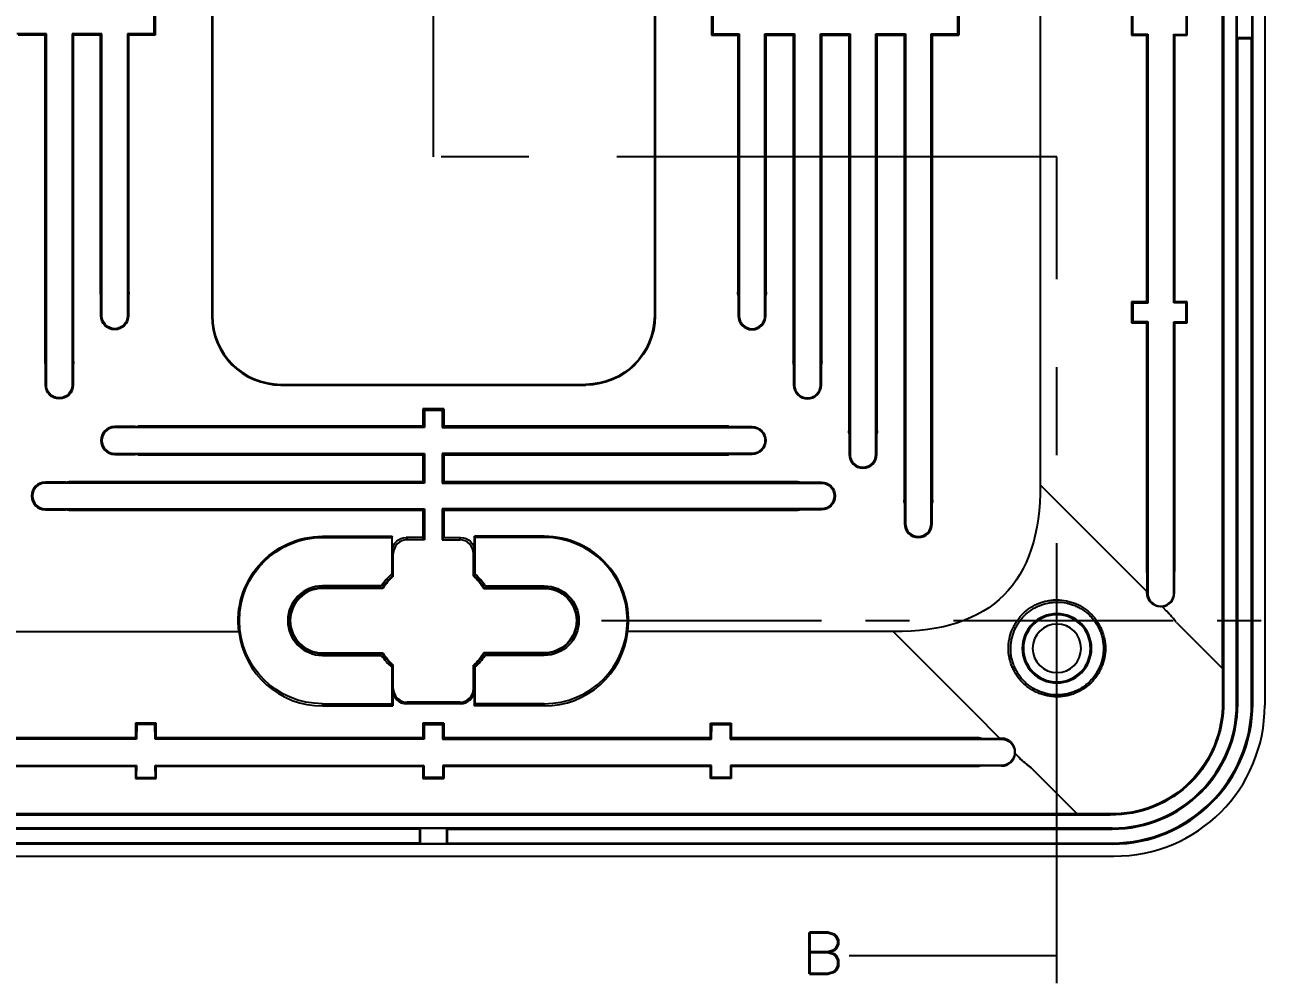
# Model space of a CAD drawing. Header units: millimetres. Extents: x 5293 to 5736, y -198 to 141.
# Drawn here: x 5425 to 5514.5, y -114.4 to -45.3 of the extents above; entities that cross this region are included whole.
import ezdxf

# ---------------------------------------------------------------- set-up
doc = ezdxf.new("R2010")
doc.units = ezdxf.units.MM
doc.header["$LTSCALE"] = 0.5
doc.linetypes.add('CENTER', pattern=[50.8, 31.75, -6.35, 6.35, -6.35])
doc.layers.add('111', color=7, linetype='Continuous', true_color=0xffffff)
doc.layers.add('112', color=7, linetype='Continuous', true_color=0xffffff)
doc.layers.add('core', color=7, linetype='Continuous', lineweight=20)
doc.styles.add('blockfont', font='simplex.shx', dxfattribs={"bigfont": 'bigfont'})
doc.styles.get("Standard").update_dxf_attribs({"font": 'txt', "bigfont": 'gbcbig.shx'})
doc.dimstyles.new('VT-4.00', dxfattribs={"dimtxt": 4, "dimasz": 3.5, "dimexe": 2, "dimexo": 1.8, "dimgap": 0.5, "dimtad": 1, "dimzin": 0, "dimdsep": 46, "dimtxsty": 'Standard', "dimblk": 'CLOSEDBLANK', "dimcen": 0.3, "dimclrd": 1, "dimclre": 1, "dimclrt": 7, "dimadec": 1, "dimazin": 0, "dimtfac": 1, "dimtofl": 0, "dimtmove": 0, "dimatfit": 3, "dimldrblk": 'CLOSEDBLANK', "dimfxl": 0, "dimtolj": 1, "dimtzin": 0, "dimarcsym": 0})

# ---------------------------------------------------------------- blocks, each defined once
blk = doc.blocks.new('_ClosedBlank')
at = {"color": 0, "linetype": 'ByBlock', "lineweight": -2}
for p, q in [((-1, 0.167), (0, 0)), ((-1, 0.167), (-1, -0.167)), ((0, 0), (-1, -0.167))]:
    blk.add_line(p, q, dxfattribs=at)
blk = doc.blocks.new('*D11')
at = {"layer": 'core', "color": 1, "linetype": 'CENTER', "lineweight": -2}
for p, q in [((5466.566, -2.273), (5525.141, -2.273)), ((5523.141, -84.773), (5523.141, -5.773)), ((5466.566, -88.273), (5525.141, -88.273))]:
    blk.add_line(p, q, dxfattribs=at)
at = {"layer": 'Defpoints', "color": 0, "linetype": 'CENTER'}
for p in [(5464.766, -2.273), (5523.141, -2.273), (5464.766, -88.273)]:
    blk.add_point(p, dxfattribs=at)
at = {"layer": 'core', "color": 1, "linetype": 'CENTER', "lineweight": -2, "xscale": 3.5, "yscale": 3.5, "zscale": 3.5}
for p, rotation in [((5523.141, -2.273), 90), ((5523.141, -88.273), 270)]:
    blk.add_blockref('_ClosedBlank', p, dxfattribs=dict(at, rotation=rotation))
at = {"layer": 'core', "color": 7, "linetype": 'CENTER', "insert": (5520.641, -45.273), "char_height": 4, "attachment_point": 5, "rotation": 90}
blk.add_mtext('\\A1;86.00', dxfattribs=at)

msp = doc.modelspace()

# ---------------------------------------------------------------- linework, layer by layer
at = {"layer": '111', "color": 1, "linetype": 'CENTER', "ltscale": 2}
for p, q in [((5454.441, -54.799), (5454.441, 23.895)), ((5499.441, -54.799), (5454.441, -54.799)), ((5499.441, -114.44), (5499.441, -54.799)), ((5484.441, -112.44), (5499.441, -112.44))]:
    msp.add_line(p, q, dxfattribs=at)
msp.add_solid([(5499.441, -112.44), (5493.441, -114.048), (5493.441, -110.832), (5499.441, -112.44)], dxfattribs=at)
at = {"layer": '112', "color": 7}
for p, q in [((5512.412, -94.273), (5512.412, 3.727)), ((5513.57, -94.273), (5513.57, 3.727)), ((5514.441, 3.835), (5514.441, -94.38)), ((5511.389, -91.735), (5511.389, 1.19)), ((5511.464, 1.19), (5511.464, -91.735)), ((5498.236, -12.084), (5498.236, -78.461)), ((5438.441, -24.273), (5438.441, -66.273)), ((5438.494, -24.273), (5438.494, -66.273)), ((5470.388, -24.273), (5470.388, -66.273)), ((5470.441, -24.273), (5470.441, -66.273)), ((5434.266, -44.627), (5434.266, -45.918)), ((5434.371, -44.523), (5434.371, -46.023)), ((5474.511, -44.523), (5474.511, -46.023)), ((5474.616, -44.627), (5474.616, -45.918)), ((5492.266, -44.627), (5492.266, -45.918)), ((5492.371, -44.523), (5492.371, -46.023)), ((5504.834, -44.523), (5504.834, -46.023)), ((5504.926, -45.931), (5504.926, -44.614)), ((5508.775, -44.582), (5508.775, -45.963)), ((5508.834, -46.023), (5508.834, -44.523)), ((5512.439, -46.22), (5512.439, -44.325)), ((5513.543, -46.22), (5513.543, -44.325)), ((5426.511, -45.918), (5424.371, -45.918)), ((5426.415, -46.023), (5424.467, -46.023)), ((5426.458, -45.996), (5426.415, -46.023)), ((5426.415, -69.574), (5426.415, -46.023)), ((5426.511, -45.918), (5426.458, -45.996)), ((5426.458, -45.996), (5426.458, -69.531)), ((5426.511, -71.273), (5426.511, -45.918)), ((5430.511, -45.918), (5428.371, -45.918)), ((5428.423, -45.996), (5428.371, -45.918)), ((5428.371, -45.918), (5428.371, -71.273)), ((5428.423, -45.996), (5428.467, -46.023)), ((5428.423, -69.531), (5428.423, -45.996)), ((5430.415, -46.023), (5428.467, -46.023)), ((5428.467, -69.574), (5428.467, -46.023)), ((5430.458, -45.996), (5430.415, -46.023)), ((5430.415, -64.574), (5430.415, -46.023)), ((5430.511, -45.918), (5430.458, -45.996)), ((5430.458, -45.996), (5430.458, -64.531)), ((5430.511, -66.273), (5430.511, -45.918)), ((5434.266, -45.918), (5432.371, -45.918)), ((5432.371, -45.918), (5432.371, -66.273)), ((5432.423, -45.996), (5432.371, -45.918)), ((5432.423, -64.531), (5432.423, -45.996)), ((5432.423, -45.996), (5432.467, -46.023)), ((5434.371, -46.023), (5432.467, -46.023)), ((5432.467, -64.574), (5432.467, -46.023)), ((5434.371, -46.023), (5434.266, -45.918)), ((5474.511, -46.023), (5474.616, -45.918)), ((5474.511, -46.023), (5476.415, -46.023)), ((5474.616, -45.918), (5476.511, -45.918)), ((5476.415, -46.023), (5476.458, -45.996)), ((5476.415, -46.023), (5476.415, -64.574)), ((5476.458, -45.996), (5476.511, -45.918)), ((5476.458, -64.531), (5476.458, -45.996)), ((5476.511, -45.918), (5476.511, -66.273)), ((5478.371, -45.918), (5480.511, -45.918)), ((5478.371, -66.273), (5478.371, -45.918)), ((5478.371, -45.918), (5478.423, -45.996)), ((5478.423, -45.996), (5478.467, -46.023)), ((5478.423, -45.996), (5478.423, -64.531)), ((5478.467, -46.023), (5480.415, -46.023)), ((5478.467, -64.574), (5478.467, -46.023)), ((5480.415, -46.023), (5480.458, -45.996)), ((5480.415, -46.023), (5480.415, -69.574)), ((5480.458, -45.996), (5480.511, -45.918)), ((5480.458, -69.531), (5480.458, -45.996)), ((5480.511, -45.918), (5480.511, -71.273)), ((5482.371, -71.273), (5482.371, -45.918)), ((5482.371, -45.918), (5482.423, -45.996)), ((5482.371, -45.918), (5484.511, -45.918)), ((5482.423, -45.996), (5482.423, -69.531)), ((5482.423, -45.996), (5482.467, -46.023)), ((5482.467, -46.023), (5484.415, -46.023)), ((5482.467, -69.574), (5482.467, -46.023)), ((5484.415, -46.023), (5484.458, -45.996)), ((5484.415, -46.023), (5484.415, -74.574)), ((5484.458, -45.996), (5484.511, -45.918)), ((5484.458, -74.531), (5484.458, -45.996)), ((5484.511, -45.918), (5484.511, -76.273)), ((5486.371, -45.918), (5488.511, -45.918)), ((5486.371, -76.273), (5486.371, -45.918)), ((5486.371, -45.918), (5486.423, -45.996)), ((5486.423, -45.996), (5486.423, -74.531)), ((5486.423, -45.996), (5486.467, -46.023)), ((5486.467, -46.023), (5488.415, -46.023)), ((5486.467, -74.574), (5486.467, -46.023)), ((5488.415, -46.023), (5488.458, -45.996)), ((5488.415, -46.023), (5488.415, -79.574)), ((5488.458, -45.996), (5488.511, -45.918)), ((5488.458, -79.531), (5488.458, -45.996)), ((5488.511, -45.918), (5488.511, -81.273)), ((5490.371, -45.918), (5492.266, -45.918)), ((5490.371, -81.273), (5490.371, -45.918)), ((5490.371, -45.918), (5490.423, -45.996)), ((5490.423, -45.996), (5490.467, -46.023)), ((5490.423, -45.996), (5490.423, -79.531)), ((5490.467, -46.023), (5492.371, -46.023)), ((5490.467, -79.574), (5490.467, -46.023)), ((5492.371, -46.023), (5492.266, -45.918)), ((5504.834, -46.023), (5504.926, -45.931)), ((5504.834, -46.023), (5505.906, -46.023)), ((5504.926, -45.931), (5505.993, -45.94)), ((5505.958, -45.992), (5505.906, -46.023)), ((5505.906, -46.023), (5505.906, -65.273)), ((5505.958, -45.992), (5505.993, -45.94)), ((5505.958, -65.303), (5505.958, -45.992)), ((5505.993, -45.94), (5505.993, -65.355)), ((5507.889, -45.955), (5507.923, -46.008)), ((5507.889, -45.955), (5508.775, -45.963)), ((5507.889, -65.34), (5507.889, -45.955)), ((5507.947, -46.023), (5507.923, -46.008)), ((5507.923, -46.008), (5507.923, -65.287)), ((5507.947, -46.023), (5508.834, -46.023)), ((5507.947, -65.273), (5507.947, -46.023)), ((5508.775, -45.963), (5508.834, -46.023)), ((5512.439, -46.22), (5512.491, -46.273)), ((5513.543, -46.22), (5512.439, -46.22)), ((5512.491, -94.273), (5512.491, -46.273)), ((5513.491, -46.273), (5512.491, -46.273)), ((5513.543, -46.22), (5513.491, -46.273)), ((5513.491, -94.273), (5513.491, -46.273)), ((5430.441, -66.273), (5430.441, -64.797)), ((5432.441, -64.797), (5432.441, -66.273)), ((5476.441, -64.797), (5476.441, -66.273)), ((5478.441, -66.273), (5478.441, -64.797)), ((5504.926, -65.364), (5504.834, -65.273)), ((5504.834, -65.273), (5504.834, -66.773)), ((5505.906, -65.273), (5504.834, -65.273)), ((5505.958, -65.303), (5505.906, -65.273)), ((5505.993, -65.355), (5505.958, -65.303)), ((5507.923, -65.287), (5507.889, -65.34)), ((5508.775, -65.332), (5507.889, -65.34)), ((5507.947, -65.273), (5507.923, -65.287)), ((5508.834, -65.273), (5507.947, -65.273)), ((5508.775, -65.332), (5508.834, -65.273)), ((5508.775, -66.713), (5508.775, -65.332)), ((5508.834, -66.773), (5508.834, -65.273)), ((5505.993, -65.355), (5504.926, -65.364)), ((5504.926, -65.364), (5504.926, -66.681)), ((5430.441, -66.273), (5430.511, -66.273)), ((5432.441, -66.273), (5432.371, -66.273)), ((5438.441, -66.273), (5438.494, -66.273)), ((5470.441, -66.273), (5470.388, -66.273)), ((5476.441, -66.273), (5476.511, -66.273)), ((5478.441, -66.273), (5478.371, -66.273)), ((5504.926, -66.681), (5504.834, -66.773)), ((5504.834, -66.773), (5505.906, -66.773)), ((5504.926, -66.681), (5505.993, -66.69)), ((5505.906, -66.773), (5505.958, -66.742)), ((5505.906, -66.773), (5505.906, -84.583)), ((5505.958, -66.742), (5505.993, -66.69)), ((5505.958, -84.531), (5505.958, -66.742)), ((5505.993, -66.69), (5505.993, -86.273)), ((5507.889, -66.705), (5508.775, -66.713)), ((5507.889, -86.273), (5507.889, -66.705)), ((5507.889, -66.705), (5507.923, -66.758)), ((5507.923, -66.758), (5507.923, -84.531)), ((5507.923, -66.758), (5507.947, -66.773)), ((5507.947, -66.773), (5508.834, -66.773)), ((5507.947, -84.555), (5507.947, -66.773)), ((5508.775, -66.713), (5508.834, -66.773)), ((5426.441, -71.273), (5426.441, -69.797)), ((5428.441, -69.797), (5428.441, -71.273)), ((5480.441, -69.797), (5480.441, -71.273)), ((5482.441, -71.273), (5482.441, -69.797)), ((5426.441, -71.273), (5426.511, -71.273)), ((5428.441, -71.273), (5428.371, -71.273)), ((5443.441, -71.22), (5465.441, -71.22)), ((5443.441, -71.273), (5443.441, -71.22)), ((5443.441, -71.273), (5465.441, -71.273)), ((5465.441, -71.273), (5465.441, -71.22)), ((5480.441, -71.273), (5480.511, -71.273)), ((5482.441, -71.273), (5482.371, -71.273)), ((5453.691, -72.99), (5453.796, -73.095)), ((5453.691, -72.99), (5453.691, -74.246)), ((5455.191, -72.99), (5453.691, -72.99)), ((5453.796, -73.095), (5453.796, -74.342)), ((5453.796, -73.095), (5455.086, -73.095)), ((5455.191, -72.99), (5455.086, -73.095)), ((5455.086, -73.095), (5455.086, -74.342)), ((5455.191, -72.99), (5455.191, -74.246)), ((5431.441, -74.273), (5431.441, -74.342)), ((5432.917, -74.273), (5431.441, -74.273)), ((5453.691, -74.246), (5433.139, -74.246)), ((5433.183, -74.29), (5453.717, -74.29)), ((5453.691, -74.246), (5453.717, -74.29)), ((5453.717, -74.29), (5453.796, -74.342)), ((5455.165, -74.29), (5455.086, -74.342)), ((5455.165, -74.29), (5455.191, -74.246)), ((5475.699, -74.29), (5455.165, -74.29)), ((5475.743, -74.246), (5455.191, -74.246)), ((5475.965, -74.273), (5477.441, -74.273)), ((5477.441, -74.273), (5477.441, -74.342)), ((5453.796, -74.342), (5431.441, -74.342)), ((5455.086, -74.342), (5477.441, -74.342)), ((5484.441, -74.797), (5484.441, -76.273)), ((5486.441, -76.273), (5486.441, -74.797)), ((5431.441, -76.203), (5453.796, -76.203)), ((5431.441, -76.273), (5431.441, -76.203)), ((5431.441, -76.273), (5432.917, -76.273)), ((5433.139, -76.299), (5453.691, -76.299)), ((5453.717, -76.255), (5433.183, -76.255)), ((5453.717, -76.255), (5453.691, -76.299)), ((5453.691, -76.299), (5453.691, -78.246)), ((5453.796, -76.203), (5453.717, -76.255)), ((5453.796, -76.203), (5453.796, -78.342)), ((5455.086, -76.203), (5455.086, -78.342)), ((5455.086, -76.203), (5455.165, -76.255)), ((5477.441, -76.203), (5455.086, -76.203)), ((5455.191, -76.299), (5455.165, -76.255)), ((5455.165, -76.255), (5475.699, -76.255)), ((5455.191, -76.299), (5455.191, -78.246)), ((5455.191, -76.299), (5475.743, -76.299)), ((5477.441, -76.273), (5475.965, -76.273)), ((5477.441, -76.273), (5477.441, -76.203)), ((5484.441, -76.273), (5484.511, -76.273)), ((5486.441, -76.273), (5486.371, -76.273)), ((5426.441, -78.273), (5426.441, -78.342)), ((5427.917, -78.273), (5426.441, -78.273)), ((5453.796, -78.342), (5426.441, -78.342)), ((5453.691, -78.246), (5428.139, -78.246)), ((5428.183, -78.29), (5453.717, -78.29)), ((5453.691, -78.246), (5453.717, -78.29)), ((5453.717, -78.29), (5453.796, -78.342)), ((5455.165, -78.29), (5455.086, -78.342)), ((5455.086, -78.342), (5482.441, -78.342)), ((5455.165, -78.29), (5455.191, -78.246)), ((5480.699, -78.29), (5455.165, -78.29)), ((5480.743, -78.246), (5455.191, -78.246)), ((5480.965, -78.273), (5482.441, -78.273)), ((5482.441, -78.273), (5482.441, -78.342)), ((5498.236, -78.461), (5502.687, -82.912)), ((5426.441, -80.273), (5426.441, -80.203)), ((5426.441, -80.203), (5453.796, -80.203)), ((5426.441, -80.273), (5427.917, -80.273)), ((5428.139, -80.299), (5453.691, -80.299)), ((5453.717, -80.255), (5428.183, -80.255)), ((5453.717, -80.255), (5453.691, -80.299)), ((5453.691, -80.299), (5453.691, -82.273)), ((5453.796, -80.203), (5453.717, -80.255)), ((5453.796, -80.203), (5453.796, -82.447)), ((5455.086, -80.203), (5455.165, -80.255)), ((5482.441, -80.203), (5455.086, -80.203)), ((5455.086, -80.203), (5455.086, -82.447)), ((5455.165, -80.255), (5480.699, -80.255)), ((5455.191, -80.299), (5455.165, -80.255)), ((5455.191, -80.299), (5455.191, -82.273)), ((5455.191, -80.299), (5480.743, -80.299)), ((5482.441, -80.273), (5480.965, -80.273)), ((5482.441, -80.273), (5482.441, -80.203)), ((5488.441, -79.797), (5488.441, -81.273)), ((5490.441, -81.273), (5490.441, -79.797)), ((5488.441, -81.273), (5488.511, -81.273)), ((5490.441, -81.273), (5490.371, -81.273)), ((5446.441, -82.273), (5446.441, -82.185)), ((5446.441, -82.185), (5451.476, -82.185)), ((5446.441, -82.273), (5451.441, -82.273)), ((5451.476, -82.185), (5451.441, -82.273)), ((5451.441, -82.273), (5451.441, -84.906)), ((5451.476, -83.273), (5451.476, -82.185)), ((5452.473, -82.273), (5452.543, -82.447)), ((5453.691, -82.273), (5452.473, -82.273)), ((5453.691, -82.273), (5453.796, -82.447)), ((5455.191, -82.273), (5455.086, -82.447)), ((5455.191, -82.273), (5456.408, -82.273)), ((5456.339, -82.447), (5456.408, -82.273)), ((5457.406, -82.185), (5457.441, -82.273)), ((5457.406, -83.273), (5457.406, -82.185)), ((5462.441, -82.185), (5457.406, -82.185)), ((5457.441, -82.273), (5457.441, -84.906)), ((5462.441, -82.273), (5457.441, -82.273)), ((5462.441, -82.273), (5462.441, -82.185)), ((5453.796, -82.447), (5452.543, -82.447)), ((5455.086, -82.447), (5456.339, -82.447)), ((5502.687, -82.912), (5502.687, -82.912)), ((5502.687, -82.912), (5505.938, -86.163)), ((5502.687, -82.912), (5505.938, -86.163)), ((5502.687, -82.912), (5502.687, -82.912)), ((5451.546, -83.448), (5451.476, -83.273)), ((5451.546, -85.059), (5451.546, -83.448)), ((5457.406, -83.273), (5457.336, -83.448)), ((5457.336, -85.059), (5457.336, -83.448)), ((5505.938, -84.823), (5505.938, -86.163)), ((5507.933, -86.273), (5507.933, -84.72)), ((5450.694, -85.764), (5446.441, -85.764)), ((5446.441, -85.895), (5446.441, -85.947)), ((5450.765, -85.895), (5446.441, -85.895)), ((5458.117, -85.895), (5462.441, -85.895)), ((5458.187, -85.764), (5462.441, -85.764)), ((5462.441, -85.895), (5462.441, -85.947)), ((5450.794, -85.947), (5446.441, -85.947)), ((5458.088, -85.947), (5462.441, -85.947)), ((5505.938, -86.163), (5505.938, -86.163)), ((5505.938, -86.273), (5505.993, -86.273)), ((5507.933, -86.273), (5507.889, -86.273)), ((5507.04, -87.265), (5507.04, -87.265)), ((5507.04, -87.265), (5507.33, -87.555)), ((5507.04, -87.265), (5507.33, -87.555)), ((5507.33, -87.555), (5507.33, -87.555)), ((5508.066, -88.411), (5511.389, -91.735)), ((5421.252, -89.068), (5440.406, -89.068)), ((5487.629, -89.068), (5468.476, -89.068)), ((5492.08, -93.518), (5487.629, -89.067)), ((5446.441, -90.598), (5450.794, -90.598)), ((5446.441, -90.65), (5446.441, -90.598)), ((5446.441, -90.65), (5450.765, -90.65)), ((5446.441, -90.782), (5450.694, -90.782)), ((5462.441, -90.598), (5458.088, -90.598)), ((5462.441, -90.65), (5458.117, -90.65)), ((5462.441, -90.782), (5458.187, -90.782)), ((5462.441, -90.65), (5462.441, -90.598)), ((5451.441, -91.639), (5451.441, -94.273)), ((5451.546, -93.168), (5451.546, -91.486)), ((5457.336, -93.168), (5457.336, -91.486)), ((5457.441, -91.639), (5457.441, -94.273)), ((5511.464, -91.735), (5511.389, -91.735)), ((5451.499, -93.285), (5451.546, -93.168)), ((5451.499, -93.285), (5451.505, -94.434)), ((5457.336, -93.168), (5457.383, -93.285)), ((5457.383, -93.285), (5457.377, -94.434)), ((5492.081, -93.519), (5492.08, -93.518)), ((5492.08, -93.518), (5492.081, -93.519)), ((5493.444, -94.882), (5492.081, -93.519)), ((5493.444, -94.882), (5492.081, -93.519)), ((5446.441, -94.273), (5446.441, -94.434)), ((5446.441, -94.273), (5451.441, -94.273)), ((5446.441, -94.434), (5451.505, -94.434)), ((5451.441, -94.273), (5451.505, -94.434)), ((5452.543, -94.169), (5452.502, -94.273)), ((5456.38, -94.273), (5452.502, -94.273)), ((5456.339, -94.169), (5452.543, -94.169)), ((5456.38, -94.273), (5456.339, -94.169)), ((5457.441, -94.273), (5457.377, -94.434)), ((5462.441, -94.434), (5457.377, -94.434)), ((5462.441, -94.273), (5457.441, -94.273)), ((5462.441, -94.273), (5462.441, -94.434)), ((5493.444, -94.882), (5495.331, -96.769)), ((5493.444, -94.882), (5495.331, -96.769)), ((5493.444, -94.882), (5493.444, -94.882)), ((5512.412, -94.273), (5512.491, -94.273)), ((5513.57, -94.273), (5513.491, -94.273)), ((5433.033, -95.758), (5432.941, -95.666)), ((5432.941, -95.666), (5432.941, -96.738)), ((5434.441, -95.666), (5432.941, -95.666)), ((5433.033, -95.758), (5433.024, -96.825)), ((5434.349, -95.758), (5433.033, -95.758)), ((5434.349, -95.758), (5434.441, -95.666)), ((5434.358, -96.825), (5434.349, -95.758)), ((5434.441, -96.738), (5434.441, -95.666)), ((5453.691, -95.666), (5453.691, -96.738)), ((5453.691, -95.666), (5453.783, -95.758)), ((5455.191, -95.666), (5453.691, -95.666)), ((5453.783, -95.758), (5453.774, -96.825)), ((5453.783, -95.758), (5455.099, -95.758)), ((5455.191, -95.666), (5455.099, -95.758)), ((5455.099, -95.758), (5455.108, -96.825)), ((5455.191, -95.666), (5455.191, -96.738)), ((5474.533, -95.758), (5474.441, -95.666)), ((5474.441, -96.738), (5474.441, -95.666)), ((5474.441, -95.666), (5475.941, -95.666)), ((5474.524, -96.825), (5474.533, -95.758)), ((5474.533, -95.758), (5475.849, -95.758)), ((5475.849, -95.758), (5475.941, -95.666)), ((5475.849, -95.758), (5475.858, -96.825)), ((5475.941, -95.666), (5475.941, -96.738)), ((5433.024, -96.825), (5413.441, -96.825)), ((5432.941, -96.738), (5415.131, -96.738)), ((5415.183, -96.79), (5432.972, -96.79)), ((5432.941, -96.738), (5432.972, -96.79)), ((5432.972, -96.79), (5433.024, -96.825)), ((5434.358, -96.825), (5434.41, -96.79)), ((5453.774, -96.825), (5434.358, -96.825)), ((5434.41, -96.79), (5434.441, -96.738)), ((5434.41, -96.79), (5453.722, -96.79)), ((5453.691, -96.738), (5434.441, -96.738)), ((5453.722, -96.79), (5453.691, -96.738)), ((5453.722, -96.79), (5453.774, -96.825)), ((5455.16, -96.79), (5455.108, -96.825)), ((5455.108, -96.825), (5474.524, -96.825)), ((5455.191, -96.738), (5455.16, -96.79)), ((5474.472, -96.79), (5455.16, -96.79)), ((5474.441, -96.738), (5455.191, -96.738)), ((5474.441, -96.738), (5474.472, -96.79)), ((5474.524, -96.825), (5474.472, -96.79)), ((5475.91, -96.79), (5475.858, -96.825)), ((5475.858, -96.825), (5495.441, -96.825)), ((5475.91, -96.79), (5475.941, -96.738)), ((5493.699, -96.79), (5475.91, -96.79)), ((5493.751, -96.738), (5475.941, -96.738)), ((5493.991, -96.769), (5495.331, -96.769)), ((5495.331, -96.769), (5495.331, -96.769)), ((5495.441, -96.769), (5495.441, -96.825)), ((5496.433, -97.871), (5496.433, -97.871)), ((5496.723, -98.161), (5496.433, -97.871)), ((5496.723, -98.161), (5496.433, -97.871)), ((5496.723, -98.161), (5496.723, -98.161)), ((5413.441, -98.72), (5433.008, -98.72)), ((5415.159, -98.779), (5432.941, -98.779)), ((5432.955, -98.755), (5415.183, -98.755)), ((5432.955, -98.755), (5432.941, -98.779)), ((5432.941, -98.779), (5432.941, -99.666)), ((5433.008, -98.72), (5432.955, -98.755)), ((5433.008, -98.72), (5433.001, -99.606)), ((5434.426, -98.755), (5434.374, -98.72)), ((5434.374, -98.72), (5453.758, -98.72)), ((5434.381, -99.606), (5434.374, -98.72)), ((5453.705, -98.755), (5434.426, -98.755)), ((5434.441, -98.779), (5434.426, -98.755)), ((5434.441, -99.666), (5434.441, -98.779)), ((5434.441, -98.779), (5453.691, -98.779)), ((5453.691, -98.779), (5453.705, -98.755)), ((5453.691, -98.779), (5453.691, -99.666)), ((5453.758, -98.72), (5453.705, -98.755)), ((5453.758, -98.72), (5453.751, -99.606)), ((5474.508, -98.72), (5455.124, -98.72)), ((5455.124, -98.72), (5455.131, -99.606)), ((5455.124, -98.72), (5455.176, -98.755)), ((5455.176, -98.755), (5455.191, -98.779)), ((5455.176, -98.755), (5474.455, -98.755)), ((5455.191, -98.779), (5455.191, -99.666)), ((5455.191, -98.779), (5474.441, -98.779)), ((5474.455, -98.755), (5474.441, -98.779)), ((5474.441, -99.666), (5474.441, -98.779)), ((5474.455, -98.755), (5474.508, -98.72)), ((5474.501, -99.606), (5474.508, -98.72)), ((5495.441, -98.72), (5475.874, -98.72)), ((5475.874, -98.72), (5475.881, -99.606)), ((5475.874, -98.72), (5475.926, -98.755)), ((5475.941, -98.779), (5475.926, -98.755)), ((5475.926, -98.755), (5493.699, -98.755)), ((5475.941, -98.779), (5475.941, -99.666)), ((5475.941, -98.779), (5493.723, -98.779)), ((5495.441, -98.765), (5493.888, -98.765)), ((5495.441, -98.765), (5495.441, -98.72)), ((5497.58, -98.898), (5500.903, -102.221)), ((5433.001, -99.606), (5432.941, -99.666)), ((5432.941, -99.666), (5434.441, -99.666)), ((5433.001, -99.606), (5434.381, -99.606)), ((5434.381, -99.606), (5434.441, -99.666)), ((5453.751, -99.606), (5453.691, -99.666)), ((5453.691, -99.666), (5455.191, -99.666)), ((5455.131, -99.606), (5453.751, -99.606)), ((5455.131, -99.606), (5455.191, -99.666)), ((5474.501, -99.606), (5474.441, -99.666)), ((5475.941, -99.666), (5474.441, -99.666)), ((5475.881, -99.606), (5474.501, -99.606)), ((5475.881, -99.606), (5475.941, -99.666)), ((5500.903, -102.221), (5407.979, -102.221)), ((5407.979, -102.296), (5500.903, -102.296)), ((5500.903, -102.296), (5500.903, -102.221)), ((5503.441, -103.244), (5405.441, -103.244)), ((5453.441, -103.323), (5405.441, -103.323)), ((5453.441, -103.323), (5453.493, -103.27)), ((5453.441, -103.323), (5453.441, -104.323)), ((5455.388, -103.27), (5453.493, -103.27)), ((5453.493, -103.27), (5453.493, -104.375)), ((5455.441, -103.323), (5455.388, -103.27)), ((5455.388, -103.27), (5455.388, -104.375)), ((5455.441, -103.323), (5503.441, -103.323)), ((5455.441, -103.323), (5455.441, -104.323)), ((5503.441, -103.244), (5503.441, -103.323)), ((5453.441, -104.323), (5405.441, -104.323)), ((5503.441, -104.401), (5405.441, -104.401)), ((5453.441, -104.323), (5453.493, -104.375)), ((5455.388, -104.375), (5453.493, -104.375)), ((5455.441, -104.323), (5455.388, -104.375)), ((5455.441, -104.323), (5503.441, -104.323)), ((5503.441, -104.401), (5503.441, -104.323)), ((5405.334, -105.273), (5503.548, -105.273))]:
    msp.add_line(p, q, dxfattribs=at)
at = {"layer": '112', "color": 7, "extrusion": (0, 0, -1)}
for radius in [2.5, 2.421, 1.75]:
    msp.add_circle((-5499.441, -90.273), radius, dxfattribs=at)
for centre, radius, start, end in [((-5431.441, -66.273), 1, 180, 0), ((-5431.441, -66.273), 0.93, 180, 0), ((-5465.441, -66.273), 4.947, 180, 270), ((-5465.441, -66.273), 5, 180, 270), ((-5427.441, -71.273), 1, 180, 0), ((-5427.441, -71.273), 0.93, 180, 0), ((-5477.441, -75.273), 1, 90, 270), ((-5477.441, -75.273), 0.93, 90, 270), ((-5482.441, -79.273), 1, 90, 270), ((-5482.441, -79.273), 0.93, 90, 270), ((-5446.441, -88.273), 6.087, 352.49506, 90), ((-5446.441, -88.273), 6, 270, 90), ((-5454.441, -88.273), 4.378, 132.32336, 147.10186), ((-5454.441, -88.273), 4.325, 132.01752, 147.4786), ((-5462.441, -88.273), 2.509, 90, 270), ((-5462.441, -88.273), 2.378, 90, 270), ((-5462.441, -88.273), 2.325, 90, 270), ((-5454.441, -88.273), 4.325, 212.5214, 227.98248), ((-5454.441, -88.273), 4.378, 212.89814, 227.67664), ((-5495.441, -97.773), 0.948, 90, 270)]:
    msp.add_arc(centre, radius, start, end, dxfattribs=at)
at = {"layer": '112', "color": 7}
for centre, radius, start, end in [((5443.441, -66.273), 5, 180, 270), ((5443.441, -66.273), 4.947, 180, 270), ((5477.441, -66.273), 1, 180, 0), ((5477.441, -66.273), 0.93, 180, 0), ((5481.441, -71.273), 1, 180, 0), ((5481.441, -71.273), 0.93, 180, 0), ((5431.441, -75.273), 1, 90, 270), ((5431.441, -75.273), 0.93, 90, 270), ((5485.441, -76.273), 1, 180, 0), ((5485.441, -76.273), 0.93, 180, 0), ((5426.441, -79.273), 1, 90, 270), ((5426.441, -79.273), 0.93, 90, 270), ((5489.441, -81.273), 1, 180, 0), ((5489.441, -81.273), 0.93, 180, 0), ((5462.441, -88.273), 6.087, 352.49506, 90), ((5462.441, -88.273), 6, 270, 90), ((5454.441, -88.273), 4.509, 131.70799, 146.18979), ((5454.441, -88.273), 4.378, 132.32336, 147.10186), ((5454.441, -88.273), 4.509, 33.81021, 48.29201), ((5446.441, -88.273), 2.509, 90, 270), ((5446.441, -88.273), 2.378, 90, 270), ((5454.441, -88.273), 4.325, 132.01752, 147.4786), ((5446.441, -88.273), 2.325, 90, 270), ((5506.941, -86.273), 0.948, 180, 0), ((5502.027, -92.858), 7.5, 39.1395, 45), ((5454.441, -88.273), 4.509, 213.81021, 228.29201), ((5454.441, -88.273), 4.378, 212.89814, 227.67664), ((5454.441, -88.273), 4.325, 212.5214, 227.98248), ((5454.441, -88.273), 4.509, 311.70799, 326.18979), ((5503.441, -94.273), 10.129, 270, 0), ((5503.441, -94.273), 9.05, 270, 0), ((5503.441, -94.273), 8.971, 270, 0), ((5503.441, -94.273), 10.05, 270, 0), ((5502.027, -92.858), 7.5, 225, 233.63499)]:
    msp.add_arc(centre, radius, start, end, dxfattribs=at)
at = {"layer": '112', "color": 7, "extrusion": (0, 0, -1)}
for centre, major_axis, ratio, start_param, end_param in [((5431.368, -64.567), (0.677, 0.677), 0.992433, 3.687865, 3.923193), ((5431.514, -64.567), (0.677, -0.677), 0.992433, 5.501585, 5.736913), ((5477.368, -64.567), (0.677, 0.677), 0.992433, 3.687865, 3.923193), ((5477.514, -64.567), (0.677, -0.677), 0.992433, 5.501585, 5.736913), ((5427.368, -69.567), (0.677, 0.677), 0.992433, 3.687865, 3.923193), ((5427.514, -69.567), (0.677, -0.677), 0.992433, 5.501585, 5.736913), ((5481.368, -69.567), (0.677, 0.677), 0.992433, 3.687865, 3.923193), ((5481.514, -69.567), (0.677, -0.677), 0.992433, 5.501585, 5.736913), ((5433.146, -75.2), (0.677, -0.677), 0.992433, 3.687865, 3.923193), ((5475.736, -75.2), (0.677, 0.677), 0.992433, 5.501585, 5.736913), ((5485.368, -74.567), (0.677, 0.677), 0.992433, 3.687865, 3.923193), ((5485.514, -74.567), (0.677, -0.677), 0.992433, 5.501585, 5.736913), ((5433.146, -75.345), (-0.677, -0.677), 0.992433, 5.501585, 5.736913), ((5475.736, -75.345), (-0.677, 0.677), 0.992433, 3.687865, 3.923193), ((5428.146, -79.2), (0.677, -0.677), 0.992433, 3.687865, 3.923193), ((5480.736, -79.2), (0.677, 0.677), 0.992433, 5.501585, 5.736913), ((5063.744, 345.425), (431.863, -431.863), 0.110521, 6.171844, 6.394526), ((5489.368, -79.567), (0.677, 0.677), 0.992433, 3.687865, 3.923193), ((5489.514, -79.567), (0.677, -0.677), 0.992433, 5.501585, 5.736913), ((5428.146, -79.345), (-0.677, -0.677), 0.992433, 5.501585, 5.736913), ((5480.736, -79.345), (-0.677, 0.677), 0.992433, 3.687865, 3.923193), ((5452.476, -83.276), (-0.372, 0.933), 0.995592, 5.093682, 6.661437), ((5456.405, -83.276), (0.372, 0.933), 0.995592, 5.904934, 7.472688)]:
    msp.add_ellipse(centre, major_axis=major_axis, ratio=ratio, start_param=start_param, end_param=end_param, dxfattribs=at)
at = {"layer": '112', "color": 7}
for centre, major_axis, ratio, start_param, end_param in [((5429.825, -66.111), (0.558, 1.843), 0.162906, 5.554065, 5.789393), ((5433.057, -66.111), (-0.558, 1.843), 0.162906, 0.493793, 0.729121), ((5475.825, -66.111), (0.558, 1.843), 0.162906, 5.554065, 5.789393), ((5479.057, -66.111), (-0.558, 1.843), 0.162906, 0.493793, 0.729121), ((5425.825, -71.111), (0.558, 1.843), 0.162906, 5.554065, 5.789393), ((5429.057, -71.111), (-0.558, 1.843), 0.162906, 0.493793, 0.729121), ((5479.825, -71.111), (0.558, 1.843), 0.162906, 5.554065, 5.789393), ((5483.057, -71.111), (-0.558, 1.843), 0.162906, 0.493793, 0.729121), ((5431.603, -73.656), (-1.843, 0.558), 0.162906, 2.412472, 2.6478), ((5477.279, -73.656), (1.843, 0.558), 0.162906, 3.635385, 3.870713), ((5483.825, -76.111), (0.558, 1.843), 0.162906, 5.554065, 5.789393), ((5487.057, -76.111), (-0.558, 1.843), 0.162906, 0.493793, 0.729121), ((5431.603, -76.889), (1.843, 0.558), 0.162906, 0.493793, 0.729121), ((5477.279, -76.889), (-1.843, 0.558), 0.162906, 5.554065, 5.789393), ((5426.603, -77.656), (-1.843, 0.558), 0.162906, 2.412472, 2.6478), ((5482.279, -77.656), (1.843, 0.558), 0.162906, 3.635385, 3.870713), ((5487.825, -81.111), (0.558, 1.843), 0.162906, 5.554065, 5.789393), ((5491.057, -81.111), (-0.558, 1.843), 0.162906, 0.493793, 0.729121), ((5426.603, -80.889), (1.843, 0.558), 0.162906, 0.493793, 0.729121), ((5482.279, -80.889), (-1.843, 0.558), 0.162906, 5.554065, 5.789393), ((5452.546, -83.451), (-0.372, 0.933), 0.995592, 5.904934, 7.472688), ((5456.336, -83.451), (0.372, 0.933), 0.995592, 5.093682, 6.661437), ((5506.873, -84.562), (0.852, 0.469), 0.974816, 2.649309, 2.904783), ((5505.325, -86.111), (0.558, 1.843), 0.162906, 5.533918, 5.789393), ((5508.557, -86.111), (-0.558, 1.843), 0.162906, 0.493793, 0.668139), ((5507.007, -84.56), (0.195, 0.934), 0.985206, 4.747323, 4.921669), ((15525.202, -79.218), (-10076.253, 0), 0.034899, 0.018987, 0.019135), ((-4616.32, -79.218), (10076.253, 0), 0.034899, 6.26405, 6.264199), ((5506.935, -86.273), (0.998, 0), 0.999985, 4.817056, 6.283185), ((5446.441, -88.356), (0, 6.078), 0.999905, 1.688129, 3.141593), ((5462.441, -88.356), (0, 6.078), 0.999905, 3.141593, 4.595057), ((15525.202, -97.327), (-10076.253, 0), 0.034899, 6.26405, 6.264199), ((-4616.32, -97.327), (10076.253, 0), 0.034899, 0.018987, 0.019135), ((5513.789, -104.62), (-0.323, 95.753), 0.024829, 1.43573, 1.460798), ((5452.5, -93.282), (-0.994, 0.112), 0.989327, 0.116691, 1.684446), ((5452.546, -93.165), (0.372, 0.933), 0.995592, 1.95209, 3.519844), ((5456.336, -93.165), (-0.372, 0.933), 0.995592, 2.763341, 4.331096), ((5456.382, -93.282), (0.994, 0.112), 0.989327, 4.598739, 6.166494), ((5503.333, -94.164), (-7.93, 7.93), 0.980815, 2.36588, 3.917306), ((5495.279, -96.156), (1.843, 0.558), 0.162906, 3.635385, 3.89086), ((5493.731, -97.705), (0.469, 0.852), 0.974816, 0.236809, 0.492284), ((5495.441, -97.767), (0, 0.998), 0.999985, 3.141593, 4.607722), ((5495.279, -99.389), (-1.843, 0.558), 0.162906, 5.615046, 5.789393), ((5493.729, -97.838), (0.934, 0.195), 0.985206, 4.503109, 4.677455), ((5513.789, -104.62), (-95.753, 0.323), 0.024829, 4.822387, 4.847455)]:
    msp.add_ellipse(centre, major_axis=major_axis, ratio=ratio, start_param=start_param, end_param=end_param, dxfattribs=at)
for points in [[(5451.441, -84.906), (5451.458, -84.949), (5451.476, -84.993), (5451.493, -85.036)], [(5451.546, -85.059), (5451.528, -85.051), (5451.511, -85.043), (5451.493, -85.036)], [(5457.389, -85.036), (5457.406, -84.993), (5457.423, -84.949), (5457.441, -84.906)], [(5505.938, -86.218), (5505.938, -86.199), (5505.938, -86.181), (5505.938, -86.163)], [(5505.938, -86.245), (5505.938, -86.236), (5505.938, -86.227), (5505.938, -86.218)], [(5505.938, -86.273), (5505.938, -86.263), (5505.938, -86.254), (5505.938, -86.245)], [(5507.33, -87.555), (5507.421, -87.646), (5507.597, -87.831), (5507.763, -88.025), (5507.844, -88.124)], [(5451.493, -91.509), (5451.476, -91.553), (5451.458, -91.596), (5451.441, -91.639)], [(5451.519, -91.498), (5451.511, -91.502), (5451.502, -91.505), (5451.493, -91.509)], [(5451.546, -91.486), (5451.537, -91.49), (5451.528, -91.494), (5451.519, -91.498)], [(5457.336, -91.486), (5457.354, -91.494), (5457.371, -91.502), (5457.389, -91.509)], [(5457.441, -91.639), (5457.423, -91.596), (5457.406, -91.553), (5457.389, -91.509)], [(5511.418, -94.117), (5511.409, -94.117), (5511.4, -94.117), (5511.39, -94.117)], [(5511.441, -94.116), (5511.434, -94.116), (5511.426, -94.117), (5511.418, -94.117)], [(5511.464, -94.116), (5511.456, -94.116), (5511.449, -94.116), (5511.441, -94.116)], [(5495.386, -96.769), (5495.368, -96.769), (5495.35, -96.769), (5495.331, -96.769)], [(5497.58, -98.898), (5497.429, -98.786), (5497.135, -98.552), (5496.858, -98.296), (5496.723, -98.161)]]:
    msp.add_open_spline(points, degree=3, dxfattribs=at)
for points, knots in [([(5457.336, -85.059), (5457.345, -85.055), (5457.354, -85.051), (5457.362, -85.047), (5457.371, -85.043), (5457.38, -85.04), (5457.389, -85.036)], [0, 0, 0, 0, 0.501072, 0.501072, 0.501072, 1, 1, 1, 1]), ([(5502.941, -90.273), (5502.941, -90.041), (5502.917, -89.813), (5502.85, -89.478), (5502.822, -89.367), (5502.754, -89.148), (5502.715, -89.038), (5502.583, -88.721), (5502.476, -88.52), (5502.287, -88.234), (5502.219, -88.142), (5502.073, -87.963), (5501.997, -87.879), (5501.756, -87.637), (5501.58, -87.494), (5501.294, -87.304), (5501.195, -87.245), (5500.993, -87.138), (5500.787, -87.04), (5500.574, -86.963), (5500.356, -86.896), (5500.244, -86.867), (5499.907, -86.797), (5499.682, -86.773), (5499.341, -86.772), (5499.227, -86.777), (5498.998, -86.8), (5498.884, -86.817), (5498.547, -86.883), (5498.328, -86.949), (5498.01, -87.08), (5497.905, -87.129), (5497.701, -87.236), (5497.602, -87.294), (5497.316, -87.483), (5497.138, -87.627), (5496.892, -87.871), (5496.814, -87.957), (5496.669, -88.134), (5496.533, -88.318), (5496.415, -88.515), (5496.306, -88.718), (5496.257, -88.823), (5496.124, -89.141), (5496.057, -89.359), (5495.988, -89.695), (5495.971, -89.809), (5495.947, -90.038), (5495.941, -90.152), (5495.941, -90.494), (5495.963, -90.72), (5496.031, -91.056), (5496.059, -91.169), (5496.125, -91.387), (5496.201, -91.601), (5496.297, -91.807), (5496.404, -92.009), (5496.462, -92.108), (5496.651, -92.396), (5496.793, -92.573), (5497.033, -92.815), (5497.117, -92.892), (5497.294, -93.038), (5497.387, -93.107), (5497.672, -93.298), (5497.872, -93.406), (5498.189, -93.54), (5498.297, -93.579), (5498.517, -93.648), (5498.628, -93.677), (5498.963, -93.746), (5499.19, -93.771), (5499.536, -93.773), (5499.652, -93.768), (5499.88, -93.746), (5500.106, -93.713), (5500.329, -93.658), (5500.549, -93.592), (5500.658, -93.553), (5500.978, -93.422), (5501.181, -93.315), (5501.468, -93.126), (5501.561, -93.059), (5501.741, -92.913), (5501.827, -92.836), (5502.071, -92.593), (5502.216, -92.417), (5502.407, -92.13), (5502.467, -92.03), (5502.576, -91.827), (5502.625, -91.723), (5502.757, -91.407), (5502.825, -91.187), (5502.917, -90.733), (5502.941, -90.504), (5502.941, -90.273)], [0, 0, 0, 0, 0.03125, 0.03125, 0.046875, 0.046875, 0.0625, 0.0625, 0.09375, 0.09375, 0.109375, 0.109375, 0.125, 0.125, 0.15625, 0.15625, 0.171875, 0.171875, 0.1875, 0.203125, 0.203125, 0.21875, 0.21875, 0.25, 0.25, 0.265625, 0.265625, 0.28125, 0.28125, 0.3125, 0.3125, 0.328125, 0.328125, 0.34375, 0.34375, 0.375, 0.375, 0.390625, 0.390625, 0.40625, 0.421875, 0.421875, 0.4375, 0.4375, 0.46875, 0.46875, 0.484375, 0.484375, 0.5, 0.5, 0.53125, 0.53125, 0.546875, 0.546875, 0.5625, 0.578125, 0.578125, 0.59375, 0.59375, 0.625, 0.625, 0.640625, 0.640625, 0.65625, 0.65625, 0.6875, 0.6875, 0.703125, 0.703125, 0.71875, 0.71875, 0.75, 0.75, 0.765625, 0.765625, 0.78125, 0.796875, 0.796875, 0.8125, 0.8125, 0.84375, 0.84375, 0.859375, 0.859375, 0.875, 0.875, 0.90625, 0.90625, 0.921875, 0.921875, 0.9375, 0.9375, 0.96875, 0.96875, 1, 1, 1, 1]), ([(5507.04, -87.265), (5506.971, -87.272), (5506.902, -87.272), (5506.764, -87.258), (5506.695, -87.243), (5506.563, -87.201), (5506.498, -87.172), (5506.379, -87.103), (5506.322, -87.063), (5506.218, -86.969), (5506.171, -86.917), (5506.089, -86.805), (5506.053, -86.744), (5505.996, -86.616), (5505.975, -86.55), (5505.945, -86.413), (5505.938, -86.342), (5505.938, -86.273)], [0, 0, 0, 0, 0.125, 0.125, 0.25, 0.25, 0.375, 0.375, 0.5, 0.5, 0.625, 0.625, 0.75, 0.75, 0.875, 0.875, 1, 1, 1, 1]), ([(5502.806, -90.273), (5502.805, -90.052), (5502.782, -89.834), (5502.717, -89.514), (5502.69, -89.408), (5502.625, -89.198), (5502.587, -89.093), (5502.46, -88.789), (5502.357, -88.597), (5502.174, -88.324), (5502.109, -88.235), (5501.968, -88.065), (5501.895, -87.984), (5501.662, -87.753), (5501.492, -87.616), (5501.217, -87.435), (5501.121, -87.379), (5500.927, -87.277), (5500.729, -87.184), (5500.523, -87.111), (5500.313, -87.048), (5500.205, -87.021), (5499.881, -86.957), (5499.664, -86.935), (5499.337, -86.937), (5499.228, -86.943), (5499.009, -86.966), (5498.899, -86.983), (5498.577, -87.05), (5498.369, -87.115), (5498.065, -87.242), (5497.965, -87.289), (5497.771, -87.393), (5497.677, -87.45), (5497.405, -87.632), (5497.236, -87.77), (5497.003, -88.005), (5496.929, -88.087), (5496.791, -88.257), (5496.662, -88.434), (5496.551, -88.622), (5496.448, -88.816), (5496.401, -88.917), (5496.276, -89.221), (5496.212, -89.43), (5496.148, -89.752), (5496.131, -89.861), (5496.11, -90.081), (5496.104, -90.191), (5496.105, -90.518), (5496.128, -90.735), (5496.194, -91.058), (5496.222, -91.166), (5496.287, -91.375), (5496.361, -91.581), (5496.455, -91.779), (5496.558, -91.972), (5496.615, -92.067), (5496.798, -92.342), (5496.936, -92.511), (5497.168, -92.741), (5497.25, -92.814), (5497.421, -92.953), (5497.51, -93.018), (5497.785, -93.199), (5497.978, -93.301), (5498.282, -93.426), (5498.387, -93.463), (5498.598, -93.527), (5498.704, -93.553), (5499.025, -93.617), (5499.242, -93.638), (5499.573, -93.637), (5499.684, -93.631), (5499.901, -93.608), (5500.117, -93.574), (5500.329, -93.52), (5500.539, -93.455), (5500.643, -93.417), (5500.947, -93.29), (5501.14, -93.186), (5501.413, -93.004), (5501.501, -92.939), (5501.672, -92.799), (5501.753, -92.725), (5501.984, -92.492), (5502.122, -92.323), (5502.303, -92.048), (5502.36, -91.952), (5502.463, -91.758), (5502.509, -91.659), (5502.634, -91.356), (5502.698, -91.146), (5502.785, -90.713), (5502.807, -90.494), (5502.806, -90.273)], [0, 0, 0, 0, 0.03125, 0.03125, 0.046875, 0.046875, 0.0625, 0.0625, 0.09375, 0.09375, 0.109375, 0.109375, 0.125, 0.125, 0.15625, 0.15625, 0.171875, 0.171875, 0.1875, 0.203125, 0.203125, 0.21875, 0.21875, 0.25, 0.25, 0.265625, 0.265625, 0.28125, 0.28125, 0.3125, 0.3125, 0.328125, 0.328125, 0.34375, 0.34375, 0.375, 0.375, 0.390625, 0.390625, 0.40625, 0.421875, 0.421875, 0.4375, 0.4375, 0.46875, 0.46875, 0.484375, 0.484375, 0.5, 0.5, 0.53125, 0.53125, 0.546875, 0.546875, 0.5625, 0.578125, 0.578125, 0.59375, 0.59375, 0.625, 0.625, 0.640625, 0.640625, 0.65625, 0.65625, 0.6875, 0.6875, 0.703125, 0.703125, 0.71875, 0.71875, 0.75, 0.75, 0.765625, 0.765625, 0.78125, 0.796875, 0.796875, 0.8125, 0.8125, 0.84375, 0.84375, 0.859375, 0.859375, 0.875, 0.875, 0.90625, 0.90625, 0.921875, 0.921875, 0.9375, 0.9375, 0.96875, 0.96875, 1, 1, 1, 1]), ([(5508.066, -88.411), (5508.03, -88.363), (5507.957, -88.266), (5507.882, -88.171), (5507.844, -88.124)], [0, 0, 0, 0, 0.5, 1, 1, 1, 1]), ([(5511.464, -91.735), (5511.464, -92.026), (5511.464, -92.317), (5511.464, -92.608), (5511.464, -92.859), (5511.464, -93.111), (5511.464, -93.362), (5511.464, -93.613), (5511.464, -93.865), (5511.464, -94.116)], [0, 0, 0, 0, 0.366593, 0.366593, 0.366593, 0.683296, 0.683296, 0.683296, 1, 1, 1, 1]), ([(5511.464, -94.116), (5511.506, -96.288), (5510.627, -98.434), (5507.604, -101.458), (5505.455, -102.337), (5503.285, -102.296)], [0, 0, 0, 0, 0.5, 0.5, 1, 1, 1, 1]), ([(5511.39, -94.117), (5511.434, -96.269), (5510.562, -98.396), (5507.566, -101.393), (5505.436, -102.265), (5503.285, -102.222)], [0, 0, 0, 0, 0.5, 0.5, 1, 1, 1, 1]), ([(5495.441, -96.769), (5495.432, -96.769), (5495.423, -96.769), (5495.413, -96.769), (5495.404, -96.769), (5495.395, -96.769), (5495.386, -96.769)], [0, 0, 0, 0, 0.2500197, 0.2500197, 0.2500197, 0.5000394, 0.5000394, 0.5000394, 0.5000394]), ([(5496.433, -97.871), (5496.44, -97.802), (5496.44, -97.732), (5496.426, -97.595), (5496.412, -97.526), (5496.369, -97.394), (5496.341, -97.331), (5496.272, -97.211), (5496.23, -97.153), (5496.138, -97.05), (5496.086, -97.003), (5495.973, -96.92), (5495.912, -96.885), (5495.785, -96.828), (5495.718, -96.806), (5495.581, -96.777), (5495.511, -96.769), (5495.441, -96.769)], [0, 0, 0, 0, 0.125, 0.125, 0.25, 0.25, 0.375, 0.375, 0.5, 0.5, 0.625, 0.625, 0.75, 0.75, 0.875, 0.875, 1, 1, 1, 1]), ([(5500.903, -102.296), (5501.194, -102.296), (5501.485, -102.296), (5501.776, -102.296), (5502.027, -102.296), (5502.279, -102.296), (5502.53, -102.296), (5502.782, -102.296), (5503.033, -102.296), (5503.285, -102.296)], [0, 0, 0, 0, 0.366593, 0.366593, 0.366593, 0.683296, 0.683296, 0.683296, 1, 1, 1, 1]), ([(5503.285, -102.296), (5503.285, -102.288), (5503.285, -102.28), (5503.285, -102.273), (5503.285, -102.265), (5503.285, -102.258), (5503.285, -102.25), (5503.285, -102.241), (5503.285, -102.231), (5503.285, -102.222)], [0, 0, 0, 0, 0.309197, 0.309197, 0.309197, 0.618394, 0.618394, 0.618394, 1, 1, 1, 1])]:
    msp.add_open_spline(points, degree=3, knots=knots, dxfattribs=at)

# ---------------------------------------------------------------- texts
at = {"layer": '112', "color": 7, "style": 'blockfont', "width": 1.15}
msp.add_text('B', height=3, dxfattribs=at).set_placement((5480.997, -113.773))

# ---------------------------------------------------------------- dimensions: what is measured, and where the dimension line sits
at = {"layer": 'core', "linetype": 'CENTER'}
dim = msp.add_linear_dim(base=(5523.141, -2.273), p1=(5464.766, -88.273), p2=(5464.766, -2.273), angle=90, dimstyle='VT-4.00', dxfattribs=at)
dim.commit()
dim.dimension.update_dxf_attribs({"geometry": '*D11', "text_midpoint": (5520.641, -45.273)})

doc.saveas('drawing.dxf')
